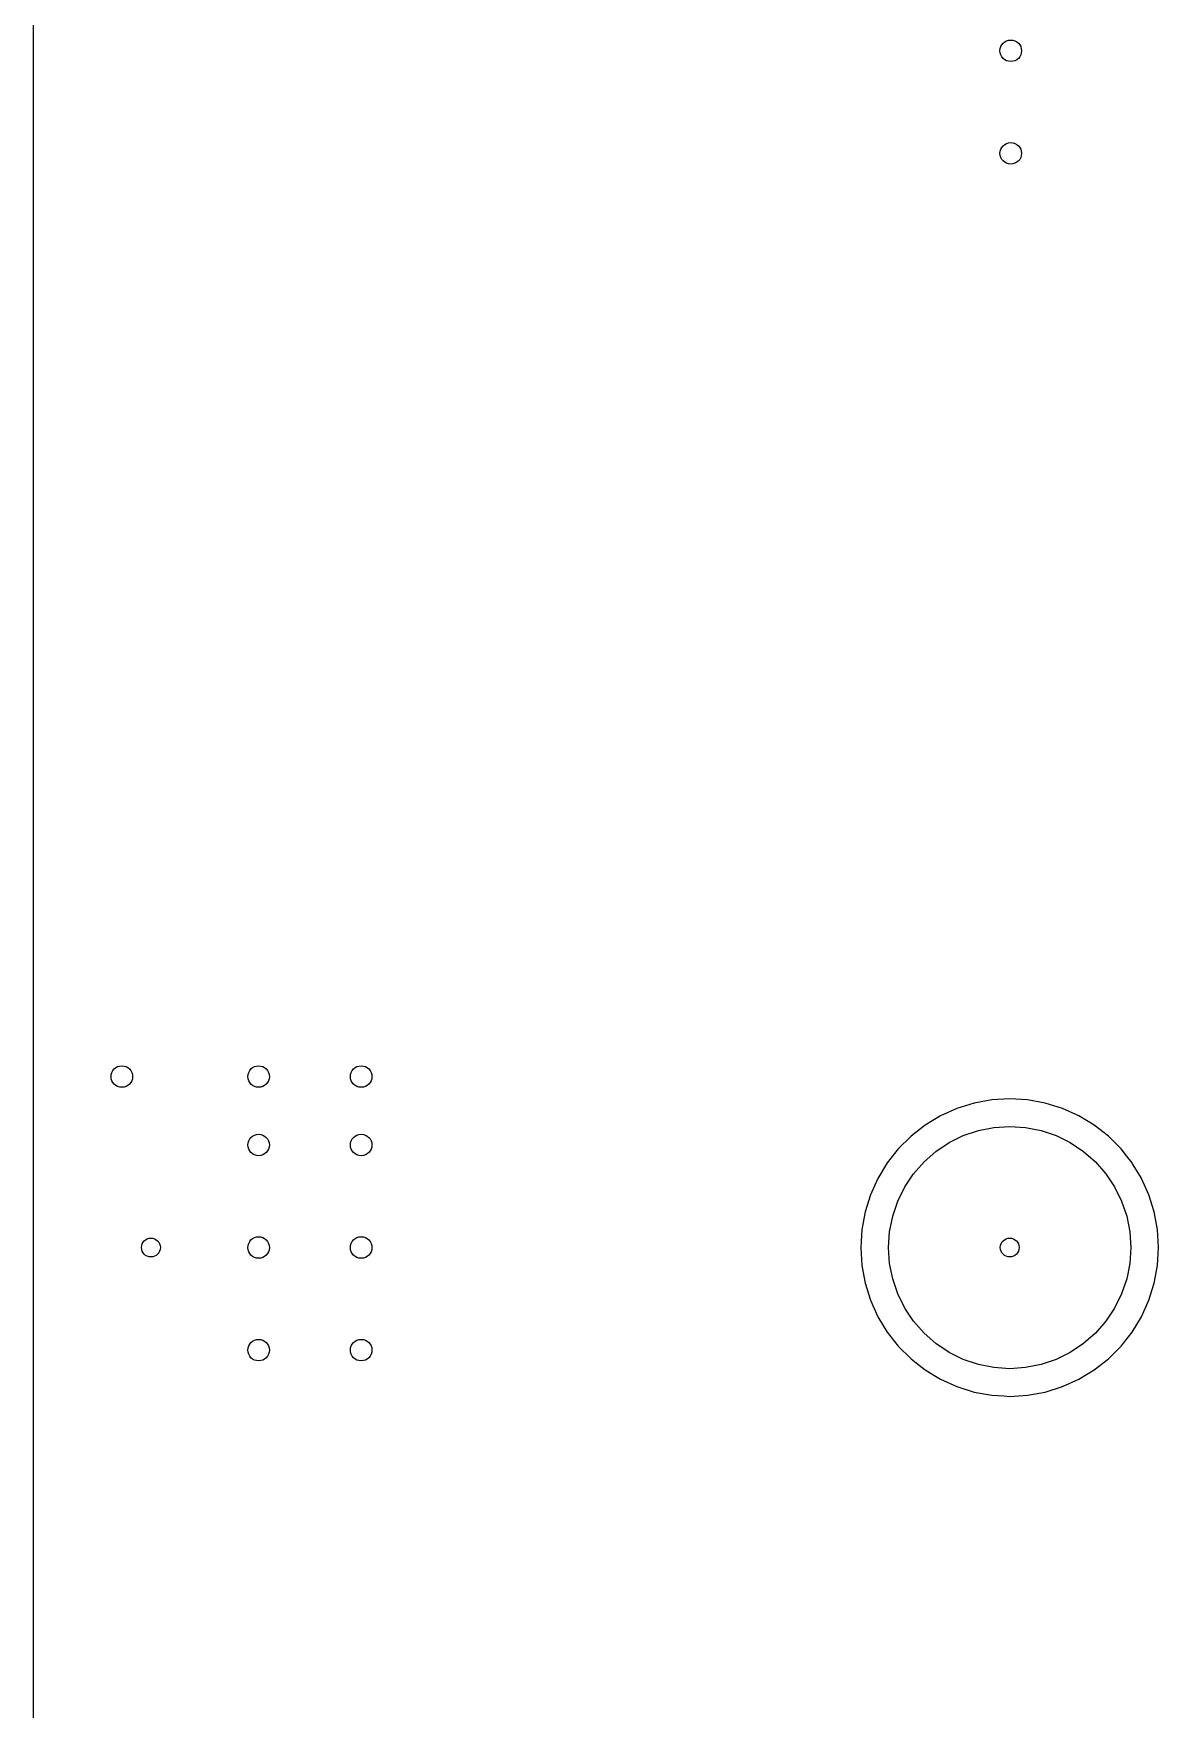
# Model space of a CAD drawing. Extents: x 0.01 to 3.19, y 0.01 to 3.99.
# Drawn here: x 0.01 to 0.833, y 0.962 to 2.188 of the extents above; entities that cross this region are included whole.
import ezdxf

# ---------------------------------------------------------------- set-up
doc = ezdxf.new("R2010")
doc.units = 0
doc.header["$MEASUREMENT"] = 0
doc.layers.add('BLACK', color=7, linetype='CONTINUOUS')

msp = doc.modelspace()

# ---------------------------------------------------------------- linework, layer by layer
at = {"layer": 'BLACK', "linetype": 'CONTINUOUS'}
for p, q in [((0.010413, 1.3), (0.010413, 2.8)), ((0.685631, 1.40173), (0.673651, 1.39634)), ((0.698175, 1.40564), (0.685631, 1.40173)), ((0.711098, 1.40801), (0.698175, 1.40564)), ((0.724213, 1.4088), (0.711098, 1.40801)), ((0.711098, 1.40801), (0.711098, 1.40801)), ((0.737327, 1.40801), (0.724213, 1.4088)), ((0.724213, 1.4088), (0.724213, 1.4088)), ((0.75025, 1.40564), (0.737327, 1.40801)), ((0.737327, 1.40801), (0.737327, 1.40801)), ((0.762794, 1.40173), (0.75025, 1.40564)), ((0.774774, 1.39634), (0.762794, 1.40173)), ((0.662407, 1.38954), (0.652064, 1.38144)), ((0.67365, 1.39634), (0.662407, 1.38954)), ((0.673651, 1.39634), (0.67365, 1.39634)), ((0.690313, 1.38184), (0.701286, 1.38556)), ((0.701286, 1.38556), (0.71265, 1.38782)), ((0.71265, 1.38782), (0.724213, 1.38858)), ((0.724213, 1.38858), (0.735775, 1.38782)), ((0.735775, 1.38782), (0.747139, 1.38556)), ((0.747139, 1.38556), (0.758112, 1.38184)), ((0.774775, 1.39634), (0.774774, 1.39634)), ((0.786018, 1.38954), (0.774775, 1.39634)), ((0.796361, 1.38144), (0.786018, 1.38954)), ((0.652064, 1.38144), (0.642774, 1.37215)), ((0.652064, 1.38144), (0.652064, 1.38144)), ((0.670287, 1.37028), (0.679921, 1.37671)), ((0.679921, 1.37671), (0.690313, 1.38184)), ((0.758112, 1.38184), (0.768504, 1.37671)), ((0.768504, 1.37671), (0.778138, 1.37028)), ((0.805651, 1.37215), (0.796361, 1.38144)), ((0.796361, 1.38144), (0.796361, 1.38144)), ((0.634671, 1.36181), (0.627874, 1.35056)), ((0.642774, 1.37215), (0.634671, 1.36181)), ((0.642774, 1.37215), (0.642774, 1.37215)), ((0.653935, 1.35393), (0.661575, 1.36264)), ((0.661575, 1.36264), (0.670287, 1.37028)), ((0.778138, 1.37028), (0.78685, 1.36264)), ((0.78685, 1.36264), (0.79449, 1.35393)), ((0.809587, 1.36712), (0.805651, 1.37215)), ((0.805651, 1.37215), (0.805651, 1.37215)), ((0.805651, 1.37215), (0.805651, 1.37215)), ((0.813754, 1.36181), (0.809587, 1.36712)), ((0.814108, 1.36122), (0.813754, 1.36181)), ((0.818054, 1.35469), (0.814108, 1.36122)), ((0.627874, 1.35056), (0.622482, 1.33858)), ((0.627874, 1.35056), (0.627874, 1.35056)), ((0.647498, 1.34429), (0.653935, 1.35393)), ((0.79449, 1.35393), (0.800927, 1.34429)), ((0.82048, 1.35068), (0.818054, 1.35469)), ((0.820551, 1.35056), (0.82048, 1.35068)), ((0.825919, 1.33864), (0.820551, 1.35056)), ((0.820551, 1.35056), (0.820551, 1.35056)), ((0.622482, 1.33858), (0.618573, 1.32604)), ((0.642373, 1.3339), (0.647498, 1.34429)), ((0.800927, 1.34429), (0.806052, 1.3339)), ((0.825943, 1.33858), (0.825919, 1.33864)), ((0.829852, 1.32604), (0.825943, 1.33858)), ((0.618573, 1.32604), (0.616205, 1.31311)), ((0.638648, 1.32293), (0.642373, 1.3339)), ((0.806052, 1.3339), (0.809777, 1.32293)), ((0.83222, 1.31311), (0.829852, 1.32604)), ((0.616205, 1.31311), (0.615412, 1.3)), ((0.616205, 1.31311), (0.616205, 1.31311)), ((0.63563, 1.3), (0.636388, 1.31156)), ((0.636388, 1.31156), (0.638648, 1.32293)), ((0.809777, 1.32293), (0.812037, 1.31156)), ((0.812037, 1.31156), (0.812795, 1.3)), ((0.833013, 1.3), (0.83222, 1.31311)), ((0.010413, 0.91122), (0.010413, 1.3)), ((0.615412, 1.3), (0.615412, 1.3)), ((0.615412, 1.3), (0.616205, 1.28689)), ((0.636388, 1.28844), (0.63563, 1.3)), ((0.812795, 1.3), (0.812037, 1.28844)), ((0.83222, 1.28689), (0.833013, 1.3)), ((0.616205, 1.28689), (0.616205, 1.28689)), ((0.616205, 1.28689), (0.618573, 1.27396)), ((0.638648, 1.27707), (0.636388, 1.28844)), ((0.812037, 1.28844), (0.809777, 1.27707)), ((0.829852, 1.27396), (0.83222, 1.28689)), ((0.642373, 1.2661), (0.638648, 1.27707)), ((0.809777, 1.27707), (0.806052, 1.2661)), ((0.618573, 1.27396), (0.622482, 1.26142)), ((0.647498, 1.25571), (0.642373, 1.2661)), ((0.806052, 1.2661), (0.800927, 1.25571)), ((0.825943, 1.26142), (0.829852, 1.27396)), ((0.622482, 1.26142), (0.627874, 1.24944)), ((0.653935, 1.24607), (0.647498, 1.25571)), ((0.800927, 1.25571), (0.79449, 1.24607)), ((0.820551, 1.24944), (0.825943, 1.26142)), ((0.627874, 1.24944), (0.627874, 1.24944)), ((0.627874, 1.24944), (0.634671, 1.23819)), ((0.634671, 1.23819), (0.642774, 1.22785)), ((0.661575, 1.23736), (0.653935, 1.24607)), ((0.79449, 1.24607), (0.78685, 1.23736)), ((0.805651, 1.22785), (0.813754, 1.23819)), ((0.813754, 1.23819), (0.820551, 1.24944)), ((0.642774, 1.22785), (0.642774, 1.22785)), ((0.642774, 1.22785), (0.652064, 1.21856)), ((0.670287, 1.22972), (0.661575, 1.23736)), ((0.679921, 1.22329), (0.670287, 1.22972)), ((0.778138, 1.22972), (0.768504, 1.22329)), ((0.78685, 1.23736), (0.778138, 1.22972)), ((0.796361, 1.21856), (0.805651, 1.22785)), ((0.652064, 1.21856), (0.652064, 1.21856)), ((0.652064, 1.21856), (0.652064, 1.21856)), ((0.652064, 1.21856), (0.655715, 1.2157)), ((0.655715, 1.2157), (0.662407, 1.21046)), ((0.690313, 1.21816), (0.679921, 1.22329)), ((0.701286, 1.21444), (0.690313, 1.21816)), ((0.71265, 1.21218), (0.701286, 1.21444)), ((0.747139, 1.21444), (0.735775, 1.21218)), ((0.758112, 1.21816), (0.747139, 1.21444)), ((0.768504, 1.22329), (0.758112, 1.21816)), ((0.786019, 1.21046), (0.796361, 1.21856)), ((0.662407, 1.21046), (0.669902, 1.20593)), ((0.669902, 1.20593), (0.67365, 1.20366)), ((0.67365, 1.20366), (0.67365, 1.20366)), ((0.67365, 1.20366), (0.673651, 1.20366)), ((0.673651, 1.20366), (0.685631, 1.19827)), ((0.724213, 1.21142), (0.71265, 1.21218)), ((0.735775, 1.21218), (0.724213, 1.21142)), ((0.762794, 1.19827), (0.774775, 1.20366)), ((0.774775, 1.20366), (0.786019, 1.21046)), ((0.685631, 1.19827), (0.685631, 1.19827)), ((0.685631, 1.19827), (0.685631, 1.19827)), ((0.685631, 1.19827), (0.698175, 1.19436)), ((0.698175, 1.19436), (0.711098, 1.19199)), ((0.711098, 1.19199), (0.719841, 1.19146)), ((0.719841, 1.19146), (0.724213, 1.1912)), ((0.724213, 1.1912), (0.727491, 1.1914)), ((0.724213, 1.1912), (0.724213, 1.1912)), ((0.724213, 1.1912), (0.724213, 1.1912)), ((0.727491, 1.1914), (0.737327, 1.19199)), ((0.737327, 1.19199), (0.75025, 1.19436)), ((0.75025, 1.19436), (0.762794, 1.19827))]:
    msp.add_line(p, q, dxfattribs=at)
at = {"layer": 'BLACK'}
for centre, radius in [((0.725, 2.175), 0.007874), ((0.725, 2.1), 0.007874), ((0.075, 1.425), 0.007874), ((0.175, 1.425), 0.007874), ((0.25, 1.425), 0.007874), ((0.175, 1.375), 0.007874), ((0.25, 1.375), 0.007874), ((0.09626, 1.3), 0.00689), ((0.175, 1.3), 0.007874), ((0.25, 1.3), 0.007874), ((0.724213, 1.3), 0.00689), ((0.175, 1.225), 0.007874), ((0.25, 1.225), 0.007874)]:
    msp.add_circle(centre, radius, dxfattribs=at)

doc.saveas('drawing.dxf')
